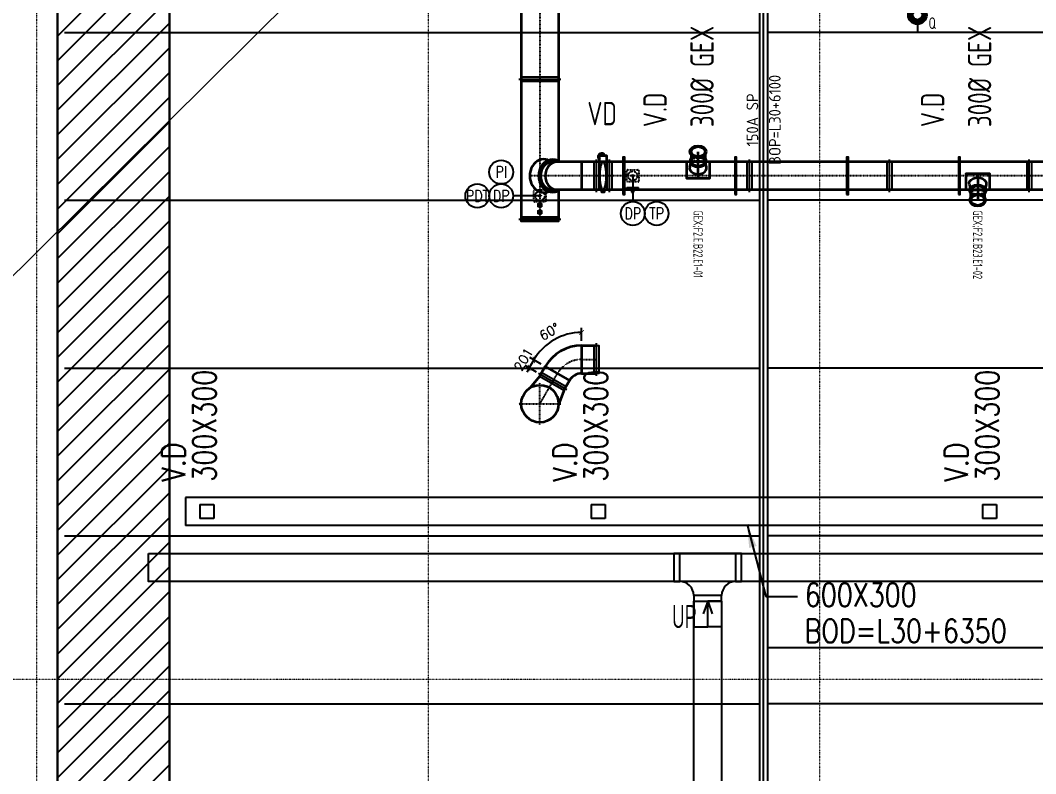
# Model space of a CAD drawing. Extents: x -32000 to 416743, y -254124 to 144214.
# Drawn here: x 176050 to 197838, y 12975 to 29136 of the extents above; entities that cross this region are included whole.
import ezdxf
from ezdxf.enums import TextEntityAlignment as Align

# ---------------------------------------------------------------- set-up
doc = ezdxf.new("R2010")
doc.units = 0
doc.header["$LTSCALE"] = 10
for name, pattern in [('CADRA_SOLID', [0]), ('H12PL4$0$JJP_三點線', [0.9, 0.3, -0.15, 0, -0.15, 0, -0.15, 0, -0.15]), ('X-F2-L30-FS-PIPE$0$CENTER2', [1.125, 0.75, -0.125, 0.125, -0.125]), ('XFM6D40$0$HIDDEN', [0.375, 0.25, -0.125]), ('XFM6D40$0$HIDDEN2', [2, 1.5, -0.5]), ('XFM6D40$0$XFM6D40$0$CENTER', [2, 1.25, -0.25, 0.25, -0.25]), ('XFM7P40ICA$0$H12PL4$0$JJP_三點線', [0.9, 0.3, -0.15, 0, -0.15, 0, -0.15, 0, -0.15])]:
    doc.linetypes.add(name, pattern=pattern)
for name, color, linetype in [('02_Solid', 1, 'Continuous'), ('1', 1, 'CADRA_SOLID'), ('H12PL4$0$A-OBJE-2D', 252, 'Continuous'), ('H12PL4$0$S-GRID', 252, 'Continuous'), ('X-F2-L30-E-CT-LV-50K$0$E-CBL-EQPM', 230, 'Continuous'), ('X-F2-L30-E-CT-LV-50K$0$E-CBL-TXT', 250, 'Continuous'), ('X-F2-L30-FS-PIPE$0$F-SK-CEN', 1, 'X-F2-L30-FS-PIPE$0$CENTER2'), ('X-F2-L30-FS-PIPE$0$F-SK-LINE3', 100, 'Continuous'), ('X-F2-L30-FS-PIPE$0$F-SK-LINE4', 140, 'Continuous'), ('X-F2-L30-FS-PIPE$0$F-SK-TXT', 250, 'Continuous'), ('X-F2-L30-FS-PIPE$0$F-SK-UP-QR-T68-K8.1', 40, 'Continuous'), ('XFM1D40$0$M-CWTR-TEXT', 250, 'Continuous'), ('XFM1D40$0$M-HVAC-CMDUCT', 150, 'Continuous'), ('XFM1D40$0$M-PIPE-TEXT-ARROR', 250, 'Continuous'), ('XFM6D40$0$1GEX', 3, 'Continuous'), ('XFM6D40$0$1GEX-TXT', 250, 'Continuous'), ('XFM6D40$0$1鋼構', 4, 'Continuous'), ('XFM6D40$0$TAKE OFF NUMBER', 7, 'Continuous'), ('XFM6D40$0$XFM6D40$0$M-PIPE-TEXT', 250, 'Continuous'), ('XFM7P40ICA$0$H12PL4$0$S-GRID', 252, 'Continuous')]:
    doc.layers.add(name, color=color, linetype=linetype)
doc.layers.add('XFM6D40$0$XFM6D40$0$DUCT-CENT-GEX', color=1, linetype='XFM6D40$0$XFM6D40$0$CENTER', lineweight=25)
doc.layers.add('XFM6D40$0$XFM6D40$0$M-EX-DUCT-GEX', color=114, linetype='Continuous', lineweight=35)
doc.styles.add('X-F2-L30-E-CT-LV-50K$0$AA-TXT', font='isocp.shx', dxfattribs={"bigfont": 'chineset.shx'})
doc.styles.add('X-F2-L30-FS-PIPE$0$aa-txt', font='isocp.shx', dxfattribs={"bigfont": 'chineset.shx'})
doc.styles.add('XFM1D40$0$12P7-XCM2P10$0$AA-TXT', font='simplex.shx', dxfattribs={"bigfont": 'china.shx'})
doc.styles.add('XFM1D40$0$STANDARD', font='SIMPLEX', dxfattribs={"bigfont": 'BIGFONT'})
doc.styles.add('XFM6D40$0$dim-txt', font='isocp.shx', dxfattribs={"width": 0.7, "bigfont": 'chineset.shx'})
doc.styles.add('XFM6D40$0$STANDARD', font='SIMPLEX', dxfattribs={"bigfont": 'BIGFONT'})
doc.styles.add('XFM6D40$0$XF2M6D20-A2 C2$0$AA-TXT', font='simplex.shx', dxfattribs={"width": 0.8, "bigfont": 'china.shx'})
doc.styles.add('XFM6D40$0$XFM6D40$0$aa-txt', font='isocp.shx', dxfattribs={"bigfont": 'chineset.shx'})
doc.dimstyles.new('XFM1D40$0$Standard', dxfattribs={"dimtxt": 0.18, "dimasz": 0.18, "dimexe": 0.18, "dimexo": 0.0625, "dimgap": 0.09, "dimtad": 0, "dimtih": 1, "dimtoh": 1, "dimdec": 4, "dimzin": 0, "dimdsep": 46, "dimtxsty": 'XFM1D40$0$STANDARD', "dimcen": 0.09, "dimadec": 0, "dimazin": 0, "dimtfac": 1, "dimtdec": 4, "dimtofl": 0, "dimtmove": 0, "dimatfit": 3, "dimfxl": 1, "dimtolj": 1, "dimtzin": 0, "dimarcsym": 0})
doc.dimstyles.new('XFM6D40$0$1000', dxfattribs={"dimscale": 1000, "dimtxt": 0.2, "dimasz": 0.1, "dimexe": 0.1, "dimexo": 0.1, "dimgap": 0.1, "dimtad": 1, "dimdec": 0, "dimzin": 3, "dimdsep": 46, "dimtxsty": 'XFM6D40$0$STANDARD', "dimblk": 'XFM6D40$0$_ArchTick', "dimcen": 2.5, "dimclrd": 256, "dimclre": 256, "dimclrt": 256, "dimadec": 0, "dimazin": 0, "dimtfac": 1, "dimtdec": 0, "dimtix": 1, "dimtmove": 2, "dimatfit": 3, "dimfxl": 0.18, "dimtolj": 1, "dimtzin": 0, "dimarcsym": 0})

# ---------------------------------------------------------------- blocks, each defined once
blk = doc.blocks.new('H12PL4')
at = {"layer": 'H12PL4$0$A-OBJE-2D', "lineweight": 0}
blk.add_line((151700, -350), (243100, 90350), dxfattribs=at)
at = {"layer": 'H12PL4$0$S-GRID', "linetype": 'H12PL4$0$JJP_三點線', "lineweight": 0}
for p, q in [((176400, 128250), (176400, -28000)), ((184800, 128250), (184800, -28000)), ((193200, 128250), (193200, -28000)), ((-29000, 15000), (289600, 15000))]:
    blk.add_line(p, q, dxfattribs=at)
blk = doc.blocks.new('XFM6D40$0$800-F')
blk.add_line((-50, 0), (850, 0))
blk.add_lwpolyline([(0, 50), (800, 50), (800, -50), (0, -50)], close=True)
blk = doc.blocks.new('XFM6D40$0$600-F')
blk.add_line((-50, 0), (650, 0))
blk.add_lwpolyline([(0, 50), (600, 50), (600, -50), (0, -50)], close=True)
blk = doc.blocks.new('XFM6D40$0$LD-600x300大補貼-45')
for p, q in [((-25, 0), (516, 0)), ((0, -25), (0, 25)), ((191, 180), (269, 160)), ((456, 150), (318, 150)), ((191, -180), (269, -160)), ((456, -150), (318, -150))]:
    blk.add_line(p, q)
blk.add_lwpolyline([(300, 173), (300, 250), (-50, 250), (-50, -250), (300, -250), (300, -173)])
for centre, major_axis, start_param, end_param in [((168, 0), (0, 183), 6.10565, 9.602313), ((318, 0), (0, -175), 2.600493, 6.824285), ((318, 0), (0, -150), 3.141593, 6.283185)]:
    blk.add_ellipse(centre, major_axis=major_axis, ratio=0.707107, start_param=start_param, end_param=end_param)
at = {"linetype": 'XFM6D40$0$HIDDEN', "ltscale": 10}
blk.add_ellipse((350, 0), major_axis=(0, 150), ratio=0.301035, dxfattribs=at)
for major_axis in [(0, -175), (0, -150)]:
    blk.add_ellipse((520, 0), major_axis=major_axis, ratio=0.707107)
blk = doc.blocks.new('XFM6D40$0$DP大補貼')
at = {"linetype": 'XFM6D40$0$HIDDEN', "ltscale": 0.001}
blk.add_lwpolyline([(-56257, 182475), (-56037, 182475, -0.414214), (-56017, 182455), (-56017, 182235, -0.414214), (-56037, 182215), (-56257, 182215, -0.414214), (-56277, 182235), (-56277, 182455, -0.414214)], format="xyb", close=True, dxfattribs=at)
for radius in [100, 25]:
    blk.add_circle((-56147, 182345), radius, dxfattribs=at)
blk = doc.blocks.new('XFM6D40$0$TP')
for p, q in [((30101, 108995), (30101, 108745)), ((30101, 108995), (30151, 108995)), ((30151, 108995), (30151, 108745)), ((30101, 108895), (30051, 108895)), ((30051, 108895), (30051, 108845)), ((30051, 108845), (30071, 108895)), ((30051, 108845), (30101, 108845)), ((30071, 108845), (30091, 108895)), ((30091, 108845), (30101, 108870)), ((30101, 108745), (30151, 108745))]:
    blk.add_line(p, q)
blk = doc.blocks.new('XFM6D40$0$PI大補貼')
blk.add_lwpolyline([(-55820, 183079), (-55765, 183079, -0.414214), (-55755, 183069), (-55755, 183014, -0.414214), (-55765, 183004), (-55820, 183004, -0.414214), (-55830, 183014), (-55830, 183069, -0.414214)], format="xyb", close=True)
blk.add_circle((-55792, 183041), 17)
blk = doc.blocks.new('XFM6D40$0$_ArchTick')
at = {"color": 0, "linetype": 'ByBlock', "const_width": 0.15}
blk.add_lwpolyline([(-0.5, -0.5), (0.5, 0.5)], dxfattribs=at)
blk = doc.blocks.new('*D380')
at = {"layer": 'DEFPOINTS', "color": 0, "transparency": 16777216}
for p in [(187691, 22371), (188095, 22160), (187315, 21710), (188095, 21260)]:
    blk.add_point(p, dxfattribs=at)
at = {"layer": 'XFM6D40$0$1GEX-TXT', "lineweight": -2, "transparency": 16777216}
for p, q in [((188095, 22260), (188095, 22543)), ((187229, 21760), (186984, 21901))]:
    blk.add_line(p, q, dxfattribs=at)
blk.add_arc((188095, 21260), 1182, 90, 150, dxfattribs=at)
at = {"layer": 'XFM6D40$0$1GEX-TXT', "lineweight": -2, "transparency": 16777216, "xscale": 100, "yscale": 100, "zscale": 100}
for p, rotation in [((188095, 22443), 359.9999999999991), ((187071, 21851), 240.0000000000015)]:
    blk.add_blockref('XFM6D40$0$_ArchTick', p, dxfattribs=dict(at, rotation=rotation))
at = {"layer": 'XFM6D40$0$1GEX-TXT', "transparency": 16777216, "insert": (187404, 22457), "char_height": 200, "attachment_point": 5, "rotation": 30, "style": 'XFM6D40$0$STANDARD'}
blk.add_mtext('\\A1;60°', dxfattribs=at)
blk = doc.blocks.new('*D381')
at = {"layer": 'DEFPOINTS', "color": 0, "transparency": 16777216}
for p in [(186971, 21678), (187315, 21710), (187215, 21537)]:
    blk.add_point(p, dxfattribs=at)
at = {"layer": 'XFM6D40$0$1GEX-TXT', "lineweight": -2, "transparency": 16777216}
for p, q in [((187071, 21851), (186971, 21678)), ((187229, 21760), (186984, 21901)), ((187071, 21851), (187121, 21938)), ((187129, 21587), (186884, 21728)), ((186971, 21678), (186921, 21591))]:
    blk.add_line(p, q, dxfattribs=at)
at = {"layer": 'XFM6D40$0$1GEX-TXT', "lineweight": -2, "transparency": 16777216, "xscale": 100, "yscale": 100, "zscale": 100}
for p, rotation in [((187071, 21851), 240.0000000000008), ((186971, 21678), 60.0000000000008)]:
    blk.add_blockref('XFM6D40$0$_ArchTick', p, dxfattribs=dict(at, rotation=rotation))
at = {"layer": 'XFM6D40$0$1GEX-TXT', "transparency": 16777216, "insert": (186848, 21865), "char_height": 200, "attachment_point": 5, "rotation": 60, "style": 'XFM6D40$0$STANDARD'}
blk.add_mtext('\\A1;201', dxfattribs=at)
blk = doc.blocks.new('*U561')
at = {"linetype": 'ByBlock', "lineweight": -2, "ltscale": 0.8}
blk.add_line((-300, -600), (900, -600), dxfattribs=at)
for points in [[(-300, 0, 0.414214), (0, 300)], [(600, 300, 0.414214), (900, 0)]]:
    blk.add_lwpolyline(points, format="xyb", dxfattribs=at)
for points in [[(600, 300), (600, 425), (0, 425), (0, 300)], [(-425, -600), (-300, -600), (-300, 0), (-425, 0)], [(900, -600), (1025, -600), (1025, 0), (900, 0)]]:
    blk.add_lwpolyline(points, close=True, dxfattribs=at)
blk = doc.blocks.new('X-F2-L30-E-CT-LV-50K')
at = {"layer": 'X-F2-L30-E-CT-LV-50K$0$E-CBL-EQPM'}
for p, q in [((190500, 16675), (190800, 16675)), ((190500, 16675), (190500, 16125)), ((190800, 16675), (190702, 16401.4)), ((190800, 16125), (190800, 16675)), ((190800, 16675), (190898, 16401.4)), ((191100, 16675), (190800, 16675)), ((191100, 16675), (191100, 16125)), ((190500, 16125), (190800, 16125)), ((191100, 16125), (190800, 16125))]:
    blk.add_line(p, q, dxfattribs=at)
blk.add_lwpolyline([(178800, 17700), (241800, 17700), (241800, 17100), (178800, 17100)], close=True, dxfattribs=at)
at = {"layer": 'X-F2-L30-E-CT-LV-50K$0$E-CBL-EQPM', "elevation": 0}
blk.add_lwpolyline([(190500, 2825), (190500, 16675), (191100, 16675), (191100, 2825)], close=True, dxfattribs=at)
at = {"layer": 'X-F2-L30-E-CT-LV-50K$0$E-CBL-EQPM', "rotation": 179.9999999999999}
blk.add_blockref('*U561', (191100, 17100), dxfattribs=at)
at = {"layer": 'X-F2-L30-E-CT-LV-50K$0$E-CBL-TXT', "style": 'X-F2-L30-E-CT-LV-50K$0$AA-TXT', "width": 0.7}
blk.add_text('UP', height=500, dxfattribs=at).set_placement((190035.2, 16345.7), align=Align.MIDDLE_LEFT)
blk = doc.blocks.new('XFM7P40ICA$0$H12PL4')
at = {"layer": 'XFM7P40ICA$0$H12PL4$0$S-GRID', "linetype": 'XFM7P40ICA$0$H12PL4$0$JJP_三點線', "lineweight": 0}
for p, q in [((176400, 128250), (176400, -28000)), ((184800, 128250), (184800, -28000)), ((193200, 128250), (193200, -28000)), ((-29000, 15000), (289600, 15000))]:
    blk.add_line(p, q, dxfattribs=at)
blk = doc.blocks.new('XFM7P40ICA')
blk.add_blockref('XFM7P40ICA$0$H12PL4', (0, 0))
blk = doc.blocks.new('X-F2-L30-FS-PIPE$0$FS02-Q-81')
at = {"const_width": 0.5}
blk.add_lwpolyline([(-0.75, 0, 1), (0.75, 0, 1)], format="xyb", close=True, dxfattribs=at)
for radius in [1, 0.5]:
    blk.add_circle((0, 0), radius)
at = {"style": 'X-F2-L30-FS-PIPE$0$aa-txt', "width": 0.8}
for s, p in [('8.1', (1.2, 0.6)), ('Q', (1.2, -1.5))]:
    blk.add_text(s, height=1.25, dxfattribs=at).set_placement(p)
blk = doc.blocks.new('X-F2-L30-FS-PIPE')
at = {"layer": 'X-F2-L30-FS-PIPE$0$F-SK-CEN'}
blk.add_line((192000, 1968), (192000, 30282), dxfattribs=at)
at = {"layer": 'X-F2-L30-FS-PIPE$0$F-SK-LINE3'}
for p, q in [((195300, 29050), (195300, 28875)), ((177000, 28875), (191916, 28875)), ((208125, 28875), (192084, 28875)), ((177000, 25275), (191916, 25275)), ((208200, 25275), (192084, 25275)), ((177000, 21675), (191916, 21675)), ((208200, 21675), (192084, 21675)), ((177000, 18075), (191916, 18075)), ((208200, 18075), (192084, 18075)), ((208200, 15675), (192084, 15675)), ((177000, 14475), (191916, 14475)), ((201600, 14475), (192084, 14475))]:
    blk.add_line(p, q, dxfattribs=at)
at = {"layer": 'X-F2-L30-FS-PIPE$0$F-SK-LINE4'}
blk.add_lwpolyline([(192084, 1968), (191916, 1968), (191916, 30282), (192084, 30282)], close=True, dxfattribs=at)
at = {"layer": 'X-F2-L30-FS-PIPE$0$F-SK-UP-QR-T68-K8.1', "xscale": 200, "yscale": 200, "zscale": 200}
blk.add_blockref('X-F2-L30-FS-PIPE$0$FS02-Q-81', (195300, 29250), dxfattribs=at)
at = {"layer": 'X-F2-L30-FS-PIPE$0$F-SK-TXT', "style": 'X-F2-L30-FS-PIPE$0$aa-txt'}
for s, p in [('BOP=L30+6100', (192240, 27000)), ('150A SP', (191760, 27000))]:
    blk.add_text(s, height=250, rotation=90, dxfattribs=at).set_placement(p, align=Align.MIDDLE)
blk = doc.blocks.new('XFM1D40')
at = {"layer": 'XFM1D40$0$M-HVAC-CMDUCT'}
for p, q in [((212225.6, 18900), (179592.1, 18900)), ((179592.1, 18900), (179592.1, 18300)), ((179900, 18750), (180200, 18750)), ((179900, 18750), (179900, 18450)), ((180200, 18750), (180200, 18450)), ((188300, 18750), (188600, 18750)), ((188300, 18750), (188300, 18450)), ((188600, 18750), (188600, 18450)), ((196700, 18750), (197000, 18750)), ((196700, 18750), (196700, 18450)), ((197000, 18750), (197000, 18450)), ((180200, 18450), (179900, 18450)), ((188600, 18450), (188300, 18450)), ((197000, 18450), (196700, 18450)), ((212225.6, 18300), (179592.1, 18300))]:
    blk.add_line(p, q, dxfattribs=at)
at = {"layer": 'XFM1D40$0$M-CWTR-TEXT', "style": 'XFM1D40$0$12P7-XCM2P10$0$AA-TXT', "width": 0.8}
for s, p in [('300X300', (180001.1, 19240.2)), ('300X300', (188401.1, 19240.2)), ('300X300', (196801.1, 19240.2)), ('V.D', (179335.1, 19240.2)), ('V.D', (187735.1, 19240.2)), ('V.D', (196135.1, 19240.2))]:
    blk.add_text(s, height=500, rotation=90, dxfattribs=at).set_placement(p, align=Align.MIDDLE_LEFT)
for s, p in [('600X300', (192885.2, 16811.6)), ('BOD=L30+6350', (192880.2, 16038.1))]:
    blk.add_text(s, height=500, dxfattribs=at).set_placement(p, align=Align.MIDDLE_LEFT)
at = {"layer": 'XFM1D40$0$M-PIPE-TEXT-ARROR'}
blk.add_leader([(191644.8, 18322.2), (192044.5, 16777.9), (192730.7, 16777.9)], dimstyle='XFM1D40$0$Standard', override={"dimasz": 500}, dxfattribs=at)
blk = doc.blocks.new('XFM6D40')
at = {"layer": 'XFM6D40$0$1GEX'}
for p, q in [((189193, 25800), (189193, 25250)), ((187200, 25370), (186625, 25370))]:
    blk.add_line(p, q, dxfattribs=at)
for centre in [(186369.1, 25881.8), (185857.3, 25370), (186369.1, 25370), (189193, 24994.1), (189704.8, 24994.1)]:
    blk.add_circle(centre, 255.9, dxfattribs=at)
at = {"layer": 'XFM6D40$0$1鋼構'}
for points in [[(188979.4, 25400), (189020.6, 25400), (189020.6, 26200), (188979.4, 26200)], [(191379.4, 25400), (191420.6, 25400), (191420.6, 26200), (191379.4, 26200)], [(193779.4, 25400), (193820.6, 25400), (193820.6, 26200), (193779.4, 26200)], [(196179.4, 25400), (196220.6, 25400), (196220.6, 26200), (196179.4, 26200)]]:
    blk.add_lwpolyline(points, close=True, dxfattribs=at)
at = {"layer": 'XFM6D40$0$XFM6D40$0$DUCT-CENT-GEX', "ltscale": 0.001}
for p, q in [((187200, 92650), (187200, 24851.8)), ((230733.2, 25800), (186982.9, 25800)), ((188094.9, 21860.3), (188413, 21860.3)), ((187200, 20910.3), (187575.3, 21560.3)), ((187200, 20460.3), (187200, 21360.3)), ((186750, 20910.3), (187650, 20910.3))]:
    blk.add_line(p, q, dxfattribs=at)
blk.add_arc((188094.9, 21260.3), 600, 90, 150, dxfattribs=at)
at = {"layer": 'XFM6D40$0$XFM6D40$0$M-EX-DUCT-GEX'}
for p, q in [((187600, 48300), (187600, 26118.9)), ((186800, 31481.1), (186800, 24851.8)), ((188467.7, 26181.7), (188478, 26186.9)), ((188475.2, 26168.8), (188478, 26170.6)), ((188515.5, 26264.5), (188517.2, 26235)), ((188530.5, 26264.5), (188528.8, 26235)), ((187372.5, 26143.4), (187393, 26136.9)), ((230733.2, 26100), (187475, 26100)), ((188094.9, 26100), (188094.9, 25500)), ((230733.2, 25500), (187475, 25500)), ((187372.5, 25456.6), (187393, 25463.1)), ((187600, 25481.1), (187600, 24851.8)), ((187600, 24870.5), (186800, 24870.5)), ((188094.9, 22160.3), (188413, 22160.3)), ((188094.9, 22160.3), (188094.9, 21560.3)), ((187315.5, 21710.3), (187215.2, 21536.6)), ((187315.5, 21710.3), (187835.1, 21410.3)), ((187190.2, 21493.3), (186982.9, 21246.2)), ((187835.1, 21410.3), (187734.8, 21236.6)), ((188094.9, 21560.3), (188413, 21560.3)), ((187709.8, 21193.3), (187599.5, 20890.2))]:
    blk.add_line(p, q, dxfattribs=at)
for points in [[(188478, 26100), (188478, 26235), (188628, 26235), (188628, 26100)], [(188578, 25500), (188578, 25450), (188528, 25450), (188528, 25500)]]:
    blk.add_lwpolyline(points, dxfattribs=at)
blk.add_circle((187200, 20910.3), 400, dxfattribs=at)
for centre, radius, start, end in [((188523, 26205), 75, 23.57818, 233.1301), ((188523, 26205), 60, 30, 221.40962), ((188094.9, 21260.3), 900, 90, 150), ((188094.9, 21260.3), 300, 90, 150)]:
    blk.add_arc(centre, radius, start, end, dxfattribs=at)
for centre, major_axis, start_param, end_param in [((187291.2, 25800), (0, -356), 2.8745551, 6.5502229), ((187475, 25800), (0, -350), 2.6004931, 6.8242848), ((187475, 25800), (0, -300), 3.1415927, 6.2831853), ((187575.3, 25800), (0, -300), 3.1415927, 6.2831853)]:
    blk.add_ellipse(centre, major_axis=major_axis, ratio=0.8660254, start_param=start_param, end_param=end_param, dxfattribs=at)
at = {"layer": 'XFM6D40$0$XFM6D40$0$M-EX-DUCT-GEX', "linetype": 'XFM6D40$0$HIDDEN2', "extrusion": (0, 0, -1)}
blk.add_ellipse((188553, 25800), major_axis=(0, -300), ratio=0.2585455, dxfattribs=at)
at = {"layer": 'XFM6D40$0$1GEX'}
for name, p in [('XFM6D40$0$800-F', (186800, 27873)), ('XFM6D40$0$PI大補貼', (242992.1, -157871.1)), ('XFM6D40$0$PI大補貼', (242992.1, -158021.1)), ('XFM6D40$0$800-F', (186800, 24870))]:
    blk.add_blockref(name, p, dxfattribs=at)
for name, p, rotation in [('XFM6D40$0$600-F', (188413, 25500), 89.99999999999999), ('XFM6D40$0$600-F', (188693, 25500), 89.99999999999999), ('XFM6D40$0$600-F', (191696, 25500), 90), ('XFM6D40$0$600-F', (194699, 25500), 90), ('XFM6D40$0$600-F', (197702, 25500), 90), ('XFM6D40$0$TP', (298062.8, -4601.1), 90), ('XFM6D40$0$600-F', (188413, 21560.3), 89.99999999999999), ('XFM6D40$0$600-F', (187734.8, 21236.6), 150)]:
    blk.add_blockref(name, p, dxfattribs=dict(at, rotation=rotation))
at = {"layer": 'XFM6D40$0$1GEX', "linetype": 'XFM6D40$0$HIDDEN', "rotation": 90}
blk.add_blockref('XFM6D40$0$DP大補貼', (371537.7, 81947.5), dxfattribs=at)
at = {"layer": 'XFM6D40$0$1GEX', "linetype": 'XFM6D40$0$HIDDEN'}
blk.add_blockref('XFM6D40$0$DP大補貼', (243347.5, -156974.7), dxfattribs=at)
at = {"layer": 'XFM6D40$0$XFM6D40$0$M-EX-DUCT-GEX', "rotation": 90}
blk.add_blockref('XFM6D40$0$LD-600x300大補貼-45', (190595, 25800), dxfattribs=at)
at = {"layer": 'XFM6D40$0$XFM6D40$0$M-EX-DUCT-GEX', "xscale": -1, "rotation": 90}
blk.add_blockref('XFM6D40$0$LD-600x300大補貼-45', (196595, 25800), dxfattribs=at)
at = {"layer": 'XFM6D40$0$1GEX', "style": 'XFM6D40$0$XF2M6D20-A2 C2$0$AA-TXT', "width": 0.8}
for s, p in [('PI', (186369.1, 25881.8)), ('PDT', (185857.3, 25370)), ('DP', (186369.1, 25370)), ('DP', (189193, 24994.1)), ('TP', (189704.8, 24994.1))]:
    blk.add_text(s, height=250, dxfattribs=at).set_placement(p, align=Align.MIDDLE_CENTER)
at = {"layer": 'XFM6D40$0$TAKE OFF NUMBER', "color": 114, "true_color": 0x00994c, "style": 'XFM6D40$0$dim-txt', "width": 0.7}
for s, p in [('GEX;F2.E.B22.E1-01 ', (190595, 25055.4)), ('GEX;F2.E.B23.E1-02 ', (196595, 25055.4))]:
    blk.add_text(s, height=200, rotation=270, dxfattribs=at).set_placement(p, align=Align.MIDDLE_LEFT)
at = {"layer": 'XFM6D40$0$XFM6D40$0$M-PIPE-TEXT', "style": 'XFM6D40$0$XFM6D40$0$aa-txt', "width": 0.8}
for s, p in [('300%%C GEX', (190929.8, 26845.6)), ('300%%C GEX', (196885.2, 26845.6)), ('V.D', (189920.6, 26845.6)), ('V.D', (195876, 26845.6))]:
    blk.add_text(s, height=500, rotation=90, dxfattribs=at).set_placement(p)
blk.add_text('VD', height=500, dxfattribs=at).set_placement((188218.1, 26886.1))
at = {"layer": 'XFM6D40$0$1GEX-TXT'}
dim = blk.add_angular_dim_3p(base=(187690.5, 22371.3), center=(188094.9, 21260.3), p1=(188094.9, 22160.3), p2=(187315.5, 21710.3), dimstyle='XFM6D40$0$1000', dxfattribs=at)
dim.commit()
dim.dimension.update_dxf_attribs({"geometry": '*D380', "text_midpoint": (187403.8, 22457.4)})
dim = blk.add_aligned_dim(p1=(187315.5, 21710.3), p2=(187215.2, 21536.6), distance=-282.3, dimstyle='XFM6D40$0$1000', dxfattribs=at)
dim.commit()
dim.dimension.update_dxf_attribs({"geometry": '*D381', "text_midpoint": (186847.7, 21864.6)})

msp = doc.modelspace()

# ---------------------------------------------------------------- hatches: boundary and pattern name
at = {"layer": '02_Solid', "transparency": 33554687}
h = msp.add_hatch(dxfattribs=at)
h.set_pattern_fill('ANSI31', color=252, scale=3000)
h.set_pattern_definition([(45, (-749003.17, -305205.26), (-265.16504, 265.16504), [])])
h.paths.add_polyline_path([(179250, 3004), (176850, 3004), (176850, 86640), (179250, 86640)])

# ---------------------------------------------------------------- linework, layer by layer
at = {"layer": '1', "color": 252, "lineweight": 30}
msp.add_lwpolyline([(179250, 3004), (176850, 3004), (176850, 86640), (179250, 86640)], close=True, dxfattribs=at)

# ---------------------------------------------------------------- block references
for name in ['H12PL4', 'XFM7P40ICA', 'XFM6D40', 'XFM1D40', 'X-F2-L30-E-CT-LV-50K', 'X-F2-L30-FS-PIPE']:
    msp.add_blockref(name, (0, 0))

doc.saveas('drawing.dxf')
